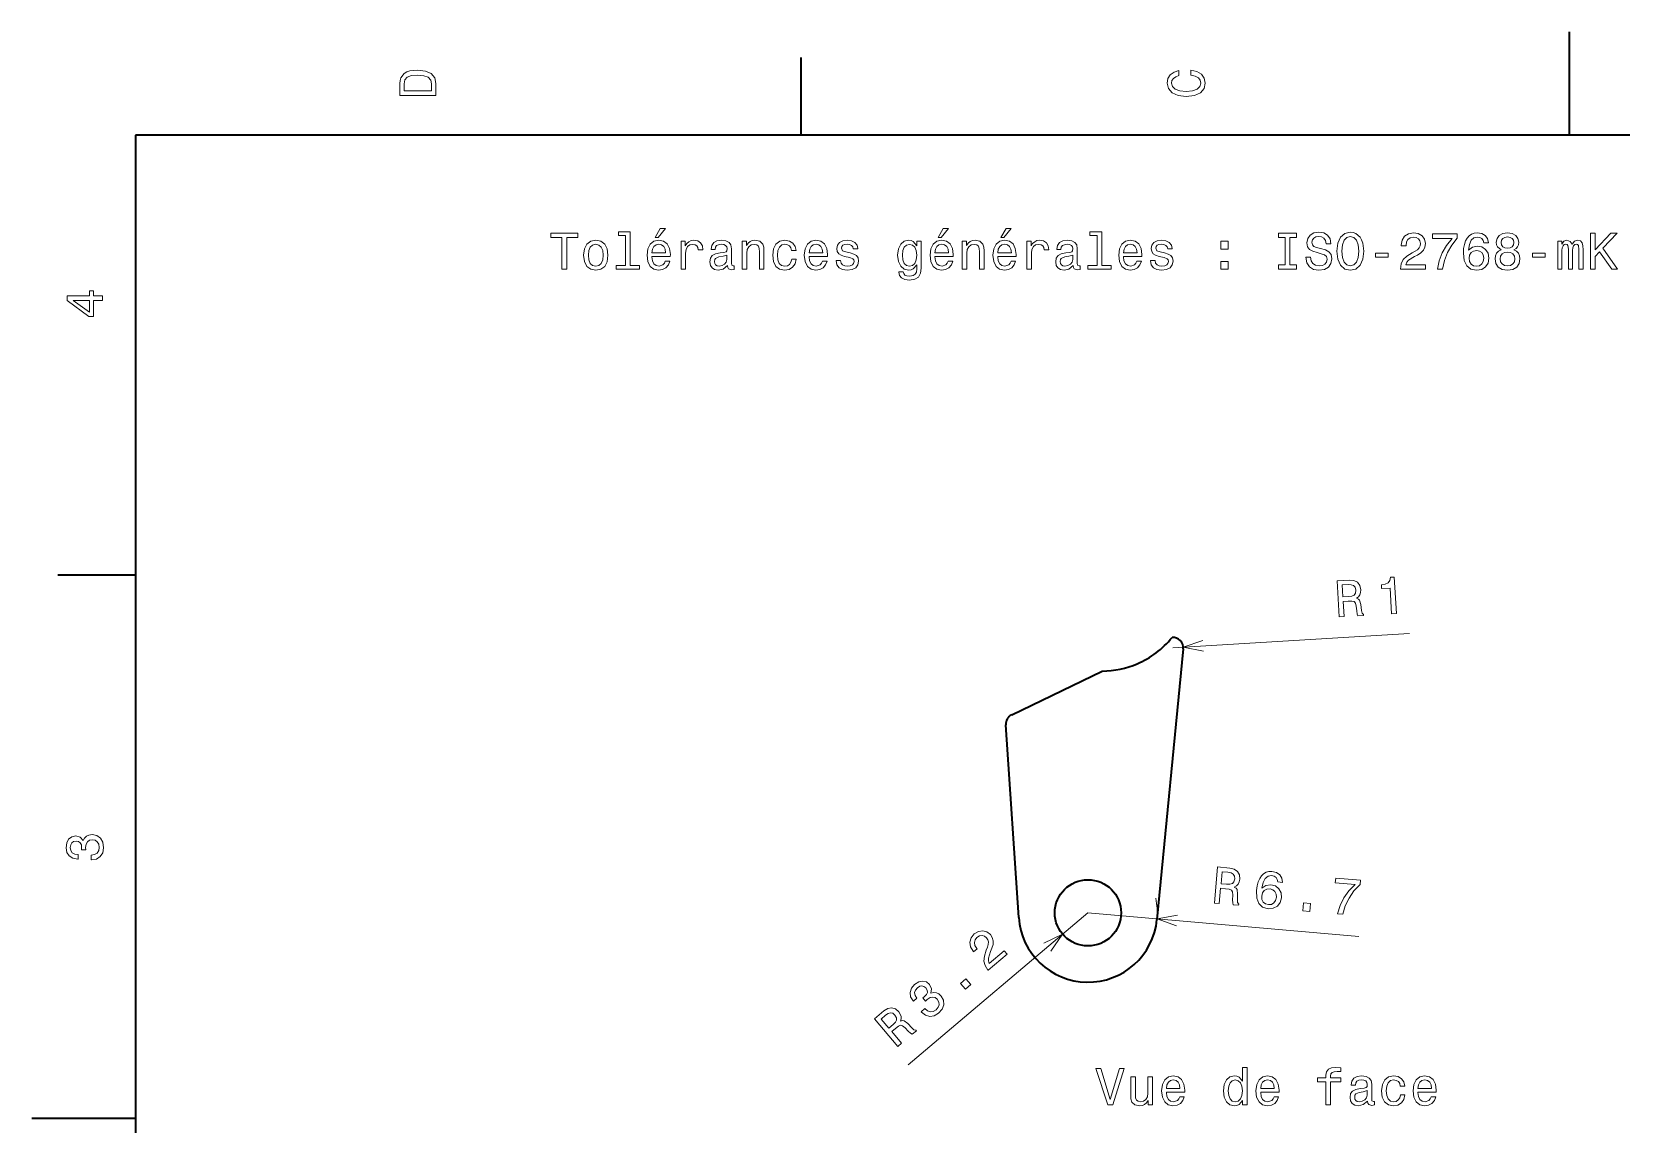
# Model space of a CAD drawing. Extents: x 0 to 297, y 0 to 210.
# Drawn here: x 0 to 153.5, y 104.4 to 210 of the extents above; entities that cross this region are included whole.
import ezdxf

# ---------------------------------------------------------------- set-up
doc = ezdxf.new("R2010")
doc.units = 0

msp = doc.modelspace()

# ---------------------------------------------------------------- linework, layer by layer
at = {"color": 7, "lineweight": 35, "ltscale": 0.25}
for p, q in [((148.5, 200), (148.5, 210)), ((10, 105), (0, 105))]:
    msp.add_line(p, q, dxfattribs=at)
at = {"color": 7, "lineweight": 35, "ltscale": 0.1875}
for p, q in [((74.300003, 200), (74.300003, 207.5)), ((10, 157.5), (2.5, 157.5))]:
    msp.add_line(p, q, dxfattribs=at)
at = {"color": 7, "lineweight": 35}
for p, q in [((287, 200), (10, 200)), ((10, 200), (10, 10)), ((111.198326, 150.379944), (108.663414, 124.222031))]:
    msp.add_line(p, q, dxfattribs=at)
at = {"color": 7, "lineweight": 13}
for p, q in [((110.202988, 150.476395), (133.051025, 151.869568)), ((101.994652, 124.868286), (84.629143, 110.180443)), ((101.994652, 124.868286), (128.140137, 122.595367))]:
    msp.add_line(p, q, dxfattribs=at)
at = {"color": 7, "lineweight": 35, "ltscale": 0.242971}
msp.add_line((94.630959, 143.995514), (103.383858, 148.219574), dxfattribs=at)
at = {"color": 7, "lineweight": 35, "ltscale": 0.466189}
msp.add_line((95.309525, 124.422134), (94.06778, 143.028305), dxfattribs=at)
at = {"color": 7, "lineweight": 13}
for points in [[(35.533215, 204.994965), (35.533215, 203.829971), (39.033215, 203.829971), (39.033215, 204.994965), (38.922264, 205.544678), (38.584366, 205.953171), (38.034657, 206.205338), (37.283215, 206.296112), (36.516644, 206.215424), (36.21405, 206.114563), (35.971977, 205.973343), (35.644165, 205.56485), (35.563473, 205.297562)], [(35.951801, 204.959656), (36.027451, 205.342941), (36.259438, 205.605194), (36.672985, 205.761536), (37.283215, 205.811966), (37.873272, 205.756485), (38.286816, 205.600143), (38.533936, 205.332855), (38.614628, 204.959656), (38.614628, 204.298996), (35.951801, 204.298996)], [(111.93206, 205.817017), (112.35569, 205.716141), (112.658287, 205.549713), (112.844887, 205.317734), (112.905403, 205.045395), (112.814629, 204.71759), (112.54229, 204.460388), (112.098488, 204.28891), (111.483215, 204.233429), (110.872986, 204.28891), (110.424141, 204.455338), (110.151802, 204.71254), (110.055984, 205.045395), (110.106415, 205.287476), (110.247627, 205.494247), (110.474571, 205.655624), (110.787247, 205.766571), (110.787247, 206.245682), (110.308144, 206.094391), (109.94503, 205.832138), (109.718086, 205.474075), (109.637398, 205.045395), (109.763474, 204.510818), (110.116501, 204.10231), (110.696472, 203.840057), (111.483215, 203.749283), (112.269958, 203.840057), (112.84993, 204.10231), (113.208, 204.510818), (113.329041, 205.045395), (113.233215, 205.51442), (112.965927, 205.892654), (112.527161, 206.159943), (111.93206, 206.301163)], [(51.201794, 187.052185), (51.665771, 187.052185), (51.665771, 190.128555), (52.72485, 190.128555), (52.72485, 190.552185), (50.137672, 190.552185), (50.137672, 190.128555), (51.201794, 190.128555)], [(57.344444, 190.300018), (57.344444, 187.425385), (56.431622, 187.425385), (56.431622, 187.052185), (58.69603, 187.052185), (58.69603, 187.425385), (57.78825, 187.425385), (57.78825, 190.673218), (56.648479, 190.673218), (56.648479, 190.300018)], [(60.193871, 190.128555), (60.491421, 190.128555), (61.192429, 190.985901), (60.698193, 190.985901)], [(87.518074, 190.128555), (87.815628, 190.128555), (88.516632, 190.985901), (88.0224, 190.985901)], [(93.590118, 190.128555), (93.887665, 190.128555), (94.588676, 190.985901), (94.094437, 190.985901)], [(102.884781, 190.300018), (102.884781, 187.425385), (101.971962, 187.425385), (101.971962, 187.052185), (104.236374, 187.052185), (104.236374, 187.425385), (103.32859, 187.425385), (103.32859, 190.673218), (102.18882, 190.673218), (102.18882, 190.300018)], [(121.030319, 187.475815), (120.384781, 187.475815), (120.384781, 187.052185), (122.139824, 187.052185), (122.139824, 187.475815), (121.494293, 187.475815), (121.494293, 190.128555), (122.139824, 190.128555), (122.139824, 190.552185), (120.384781, 190.552185), (120.384781, 190.128555), (121.030319, 190.128555)], [(123.501503, 188.207077), (123.042564, 188.207077), (123.143433, 187.672501), (123.395592, 187.279129), (123.78392, 187.042099), (124.308418, 186.95636), (124.827873, 187.037048), (125.216202, 187.258957), (125.463318, 187.606934), (125.554092, 188.065872), (125.478447, 188.479416), (125.266632, 188.746704), (124.923691, 188.923218), (124.46476, 189.054352), (124.071388, 189.150162), (123.814178, 189.261124), (123.667931, 189.422501), (123.622536, 189.674667), (123.667931, 189.901611), (123.799049, 190.073074), (124.000778, 190.189072), (124.27816, 190.229416), (124.560577, 190.178986), (124.782478, 190.042816), (124.928734, 189.815872), (124.999336, 189.50824), (125.458275, 189.50824), (125.458275, 189.518326), (125.377579, 189.992386), (125.140549, 190.345413), (124.767349, 190.567322), (124.263031, 190.64296), (123.809135, 190.567322), (123.456108, 190.355499), (123.229164, 190.027695), (123.148476, 189.604065), (123.214035, 189.225815), (123.405678, 188.968613), (123.708275, 188.797134), (124.121819, 188.666016), (124.530319, 188.550018), (124.837959, 188.439072), (125.024559, 188.277695), (125.090118, 188.015442), (125.029602, 187.748154), (124.87326, 187.546417), (124.63623, 187.420334), (124.32859, 187.37999), (123.985649, 187.435471), (123.723404, 187.596848), (123.556976, 187.8591)], [(126.038246, 188.802185), (126.129028, 188.015442), (126.391273, 187.435471), (126.799774, 187.077408), (127.334358, 186.95636), (127.863899, 187.077408), (128.277435, 187.435471), (128.534637, 188.015442), (128.630463, 188.802185), (128.534637, 189.583893), (128.423691, 189.901611), (128.277435, 190.163849), (127.863899, 190.521927), (127.611732, 190.612701), (127.334358, 190.64801), (126.794731, 190.521927), (126.38623, 190.1689), (126.129028, 189.588928)], [(132.175858, 187.052185), (134.581482, 187.052185), (134.581482, 187.485901), (132.680176, 187.485901), (132.786102, 187.722931), (132.967651, 187.919617), (133.527435, 188.277695), (133.824997, 188.428986), (134.157852, 188.645844), (134.394882, 188.89801), (134.531052, 189.195557), (134.581482, 189.533447), (134.495743, 189.957077), (134.258713, 190.289932), (133.895599, 190.501755), (133.426575, 190.577408), (132.942429, 190.491669), (132.57428, 190.254639), (132.33725, 189.876389), (132.256561, 189.377106), (132.256561, 189.306503), (132.715485, 189.306503), (132.715485, 189.346848), (132.760864, 189.689789), (132.897034, 189.941956), (133.113892, 190.103333), (133.401367, 190.158813), (133.693878, 190.108383), (133.910736, 189.9823), (134.051941, 189.785614), (134.102371, 189.538498), (134.067078, 189.306503), (133.971252, 189.109818), (133.809875, 188.938354), (133.587967, 188.787048), (133.290405, 188.625671), (132.796173, 188.312988), (132.448196, 187.980133), (132.241425, 187.576675), (132.175858, 187.067322)], [(135.741425, 187.052185), (136.250793, 187.052185), (136.417221, 187.884323), (136.709717, 188.66098), (137.12326, 189.382156), (137.662903, 190.057953), (137.662903, 190.476532), (135.262329, 190.476532), (135.262329, 190.017609), (137.178741, 190.017609), (136.623993, 189.336761), (136.205414, 188.625671), (135.912903, 187.869186)], [(140.688843, 189.6091), (140.593018, 190.017609), (140.371109, 190.32019), (140.028168, 190.511841), (139.584366, 190.577408), (139.286819, 190.542099), (139.029602, 190.446274), (138.802673, 190.289932), (138.611023, 190.068039), (138.459732, 189.790665), (138.348785, 189.452759), (138.278168, 189.054352), (138.257996, 188.605499), (138.338684, 187.889359), (138.585815, 187.369904), (138.984222, 187.057236), (139.5289, 186.951324), (140.018097, 187.042099), (140.391296, 187.279129), (140.633362, 187.652328), (140.719086, 188.126389), (140.633362, 188.605499), (140.401367, 188.973648), (140.043304, 189.205643), (139.599487, 189.286331), (139.120392, 189.185471), (138.762329, 188.89801), (138.837982, 189.452759), (138.999359, 189.851181), (139.246475, 190.088211), (139.589417, 190.1689), (139.841583, 190.128555), (140.033218, 190.022644), (140.159302, 189.84613), (140.224854, 189.6091)], [(141.88913, 188.938354), (141.631927, 188.797134), (141.455414, 188.600449), (141.344452, 188.353333), (141.309158, 188.055786), (141.389847, 187.606934), (141.621826, 187.258957), (142.000076, 187.037048), (142.514496, 186.951324), (143.023849, 187.037048), (143.4021, 187.258957), (143.634094, 187.606934), (143.719818, 188.055786), (143.679474, 188.353333), (143.573563, 188.600449), (143.391998, 188.797134), (143.139847, 188.938354), (143.341583, 189.059387), (143.482788, 189.225815), (143.568512, 189.427551), (143.598785, 189.674667), (143.518097, 190.03273), (143.306274, 190.32019), (142.963333, 190.50679), (142.514496, 190.577408), (142.060593, 190.50679), (141.717651, 190.32019), (141.500793, 190.03273), (141.42514, 189.674667), (141.450363, 189.427551), (141.536102, 189.225815)], [(150.528183, 187.052185), (150.992157, 187.052185), (150.992157, 188.297867), (151.405701, 188.741669), (152.58078, 187.052185), (153.14563, 187.052185), (151.733521, 189.079559), (153.10527, 190.552185), (152.48999, 190.552185), (150.992157, 188.933304), (150.992157, 190.552185), (150.528183, 190.552185)], [(53.294735, 188.403763), (53.375427, 187.788498), (53.607414, 187.33461), (53.975571, 187.052185), (54.469807, 186.95636), (54.959, 187.052185), (55.327156, 187.329559), (55.559143, 187.783447), (55.644878, 188.403763), (55.559143, 189.019043), (55.327156, 189.477982), (54.959, 189.755356), (54.469807, 189.856216), (53.975571, 189.755356), (53.607414, 189.472931), (53.375427, 189.019043)], [(53.748623, 188.408813), (53.794014, 188.862701), (53.935223, 189.190521), (54.16217, 189.392242), (54.469807, 189.462845), (54.7724, 189.392242), (54.999344, 189.195557), (55.140556, 188.862701), (55.190987, 188.408813), (55.140556, 187.949875), (54.999344, 187.61702), (54.7724, 187.415298), (54.469807, 187.349731), (54.16217, 187.415298), (53.935223, 187.61702), (53.794014, 187.949875)], [(59.88623, 188.277695), (61.661449, 188.277695), (61.666492, 188.484467), (61.5858, 189.064438), (61.363899, 189.498154), (61.010872, 189.760391), (60.541851, 189.856216), (60.08292, 189.755356), (59.729893, 189.472931), (59.502949, 189.014008), (59.422256, 188.408813), (59.497906, 187.788498), (59.72485, 187.33461), (60.07283, 187.052185), (60.526722, 186.95636), (60.920094, 187.021927), (61.242859, 187.19339), (61.479893, 187.465729), (61.616058, 187.828842), (61.177299, 187.828842), (61.086521, 187.627106), (60.955399, 187.475815), (60.582199, 187.354782), (60.294735, 187.410248), (60.077873, 187.586761), (59.936665, 187.874237), (59.88623, 188.262558)], [(59.88623, 188.650894), (59.941708, 188.998871), (60.077873, 189.256073), (60.284649, 189.412415), (60.556984, 189.467896), (60.824272, 189.412415), (61.031044, 189.256073), (61.157127, 188.998871), (61.202515, 188.650894)], [(62.700356, 187.052185), (63.144157, 187.052185), (63.144157, 188.600449), (63.189545, 188.973648), (63.325714, 189.240952), (63.547615, 189.402328), (63.845165, 189.457809), (64.06707, 189.422501), (64.233498, 189.32164), (64.334358, 189.150162), (64.369659, 188.918182), (64.818512, 188.918182), (64.757988, 189.326675), (64.591568, 189.619186), (64.314186, 189.7957), (63.935944, 189.856216), (63.678741, 189.815872), (63.456837, 189.715012), (63.260151, 189.543533), (63.103813, 189.311554), (63.103813, 189.760391), (62.700356, 189.760391)], [(67.178741, 187.405212), (67.178741, 187.390076), (67.203957, 187.218613), (67.279602, 187.09758), (67.597328, 187.001755), (67.844444, 187.042099), (67.844444, 187.38504), (67.738541, 187.369904), (67.597328, 187.435471), (67.572113, 187.637207), (67.572113, 189.039215), (67.511597, 189.397293), (67.335083, 189.649445), (67.027443, 189.800751), (66.593727, 189.856216), (66.170097, 189.7957), (65.857414, 189.624237), (65.660728, 189.356934), (65.595169, 189.003922), (65.595169, 188.973648), (65.993584, 188.973648), (66.028885, 189.185471), (66.139832, 189.336761), (66.321396, 189.427551), (66.578598, 189.462845), (66.825714, 189.437637), (67.002228, 189.361984), (67.108139, 189.230865), (67.14344, 189.049301), (67.12326, 188.837494), (67.042572, 188.731583), (66.840843, 188.681152), (66.462601, 188.640808), (66.028885, 188.550018), (65.721245, 188.388641), (65.539688, 188.136475), (65.484215, 187.763275), (65.534645, 187.43042), (65.690987, 187.183304), (65.943146, 187.026962), (66.29113, 186.971497), (66.760155, 187.077408)], [(68.605972, 187.052185), (69.049774, 187.052185), (69.049774, 188.615585), (69.095169, 188.973648), (69.241425, 189.235901), (69.468369, 189.397293), (69.770958, 189.457809), (70.013031, 189.407379), (70.16433, 189.27121), (70.239975, 189.044266), (70.265198, 188.741669), (70.265198, 187.052185), (70.709, 187.052185), (70.709, 188.832443), (70.688828, 189.190521), (70.598053, 189.488068), (70.300499, 189.760391), (69.836517, 189.856216), (69.579315, 189.820923), (69.362457, 189.725098), (69.175858, 189.563705), (69.029602, 189.346848), (69.029602, 189.760391), (68.605972, 189.760391)], [(73.366783, 188.862701), (73.805542, 188.862701), (73.714767, 189.266159), (73.49791, 189.583893), (73.160011, 189.780579), (72.721252, 189.856216), (72.237099, 189.755356), (71.868942, 189.472931), (71.636955, 189.014008), (71.556259, 188.398727), (71.631912, 187.788498), (71.858856, 187.33461), (72.216927, 187.052185), (72.706116, 186.95636), (73.139839, 187.032013), (73.477737, 187.24382), (73.709717, 187.576675), (73.810585, 188.020477), (73.386955, 188.020477), (73.31131, 187.738068), (73.170097, 187.526245), (72.968369, 187.395126), (72.721252, 187.354782), (72.413612, 187.420334), (72.191711, 187.62207), (72.055542, 187.949875), (72.010155, 188.413849), (72.055542, 188.867752), (72.196754, 189.195557), (72.423698, 189.397293), (72.721252, 189.467896), (72.983498, 189.422501), (73.180183, 189.306503), (73.31131, 189.114868)], [(75.066345, 188.277695), (76.841568, 188.277695), (76.846603, 188.484467), (76.765915, 189.064438), (76.544014, 189.498154), (76.190987, 189.760391), (75.72197, 189.856216), (75.263031, 189.755356), (74.910011, 189.472931), (74.68306, 189.014008), (74.602371, 188.408813), (74.678024, 187.788498), (74.904968, 187.33461), (75.252945, 187.052185), (75.706841, 186.95636), (76.100212, 187.021927), (76.422974, 187.19339), (76.660011, 187.465729), (76.796173, 187.828842), (76.357414, 187.828842), (76.266632, 187.627106), (76.135513, 187.475815), (75.762314, 187.354782), (75.474854, 187.410248), (75.257996, 187.586761), (75.116783, 187.874237), (75.066345, 188.262558)], [(75.066345, 188.650894), (75.121826, 188.998871), (75.257996, 189.256073), (75.464767, 189.412415), (75.737099, 189.467896), (76.004387, 189.412415), (76.211159, 189.256073), (76.337242, 188.998871), (76.382629, 188.650894)], [(79.040413, 188.630722), (78.61174, 188.731583), (78.294014, 188.84758), (78.18811, 189.08461), (78.218369, 189.251038), (78.324272, 189.37207), (78.495743, 189.447723), (78.742859, 189.477982), (78.979889, 189.447723), (79.166489, 189.356934), (79.287529, 189.220779), (79.337959, 189.039215), (79.771683, 189.039215), (79.771683, 189.049301), (79.69603, 189.377106), (79.489258, 189.634323), (79.166489, 189.7957), (78.742859, 189.856216), (78.314186, 189.7957), (78.001511, 189.629272), (77.804825, 189.382156), (77.744301, 189.069473), (77.789688, 188.766876), (77.930901, 188.555069), (78.162888, 188.403763), (78.500786, 188.297867), (78.995026, 188.176819), (79.297615, 188.050751), (79.378311, 187.949875), (79.408569, 187.798584), (79.363174, 187.611984), (79.242142, 187.470779), (79.045456, 187.37999), (78.783203, 187.349731), (78.505829, 187.37999), (78.3041, 187.485901), (78.167931, 187.657379), (78.112457, 187.894409), (77.683784, 187.894409), (77.754387, 187.490952), (77.961159, 187.198441), (78.288971, 187.021927), (78.742859, 186.95636), (79.216927, 187.021927), (79.564911, 187.198441), (79.776718, 187.480865), (79.852371, 187.849014), (79.796898, 188.166733), (79.640556, 188.383591), (79.383347, 188.524811)], [(85.894157, 187.173218), (85.894157, 189.760391), (85.47052, 189.760391), (85.47052, 189.32164), (85.122543, 189.720047), (84.910721, 189.820923), (84.673691, 189.856216), (84.245026, 189.755356), (83.91217, 189.472931), (83.695313, 189.019043), (83.619659, 188.408813), (83.695313, 187.793533), (83.91217, 187.339645), (84.245026, 187.052185), (84.673691, 186.95636), (84.915771, 186.991669), (85.1175, 187.082443), (85.47052, 187.465729), (85.47052, 187.082443), (85.430176, 186.779846), (85.319229, 186.562988), (85.107407, 186.436905), (84.789688, 186.391525), (84.512314, 186.421783), (84.315628, 186.497437), (84.199631, 186.628555), (84.16433, 186.805069), (83.735657, 186.805069), (83.735657, 186.784897), (83.801216, 186.462128), (84.002945, 186.220047), (84.325714, 186.063705), (84.764473, 186.00824), (85.288971, 186.083893), (85.636948, 186.2957), (85.833633, 186.663864)], [(84.078598, 188.408813), (84.123978, 188.857666), (84.260147, 189.190521), (84.47197, 189.387207), (84.754387, 189.457809), (85.051941, 189.387207), (85.273834, 189.190521), (85.410004, 188.857666), (85.460434, 188.408813), (85.410004, 187.949875), (85.273834, 187.62207), (85.051941, 187.420334), (84.754387, 187.354782), (84.47197, 187.420334), (84.260147, 187.62207), (84.123978, 187.954926)], [(87.210434, 188.277695), (88.985657, 188.277695), (88.990692, 188.484467), (88.910004, 189.064438), (88.688103, 189.498154), (88.335075, 189.760391), (87.866058, 189.856216), (87.40712, 189.755356), (87.054092, 189.472931), (86.827148, 189.014008), (86.74646, 188.408813), (86.822113, 187.788498), (87.049057, 187.33461), (87.397034, 187.052185), (87.850922, 186.95636), (88.244301, 187.021927), (88.567062, 187.19339), (88.804092, 187.465729), (88.940262, 187.828842), (88.501503, 187.828842), (88.410721, 187.627106), (88.279602, 187.475815), (87.906403, 187.354782), (87.618942, 187.410248), (87.402084, 187.586761), (87.260864, 187.874237), (87.210434, 188.262558)], [(87.210434, 188.650894), (87.265915, 188.998871), (87.402084, 189.256073), (87.608856, 189.412415), (87.881187, 189.467896), (88.148483, 189.412415), (88.355255, 189.256073), (88.481331, 188.998871), (88.526718, 188.650894)], [(89.858131, 187.052185), (90.301933, 187.052185), (90.301933, 188.615585), (90.347321, 188.973648), (90.493576, 189.235901), (90.72052, 189.397293), (91.023117, 189.457809), (91.26519, 189.407379), (91.416489, 189.27121), (91.492142, 189.044266), (91.517349, 188.741669), (91.517349, 187.052185), (91.961159, 187.052185), (91.961159, 188.832443), (91.940979, 189.190521), (91.850204, 189.488068), (91.552658, 189.760391), (91.088684, 189.856216), (90.831474, 189.820923), (90.614616, 189.725098), (90.428017, 189.563705), (90.281761, 189.346848), (90.281761, 189.760391), (89.858131, 189.760391)], [(93.282486, 188.277695), (95.057693, 188.277695), (95.062744, 188.484467), (94.982048, 189.064438), (94.760147, 189.498154), (94.40712, 189.760391), (93.938103, 189.856216), (93.479172, 189.755356), (93.126144, 189.472931), (92.8992, 189.014008), (92.818504, 188.408813), (92.89415, 187.788498), (93.121094, 187.33461), (93.469086, 187.052185), (93.922974, 186.95636), (94.316345, 187.021927), (94.639114, 187.19339), (94.876144, 187.465729), (95.012314, 187.828842), (94.573547, 187.828842), (94.482773, 187.627106), (94.351646, 187.475815), (93.978447, 187.354782), (93.690979, 187.410248), (93.474121, 187.586761), (93.332916, 187.874237), (93.282486, 188.262558)], [(93.282486, 188.650894), (93.337952, 188.998871), (93.474121, 189.256073), (93.680893, 189.412415), (93.953232, 189.467896), (94.22052, 189.412415), (94.427292, 189.256073), (94.553375, 188.998871), (94.598763, 188.650894)], [(96.096603, 187.052185), (96.540405, 187.052185), (96.540405, 188.600449), (96.5858, 188.973648), (96.721962, 189.240952), (96.943863, 189.402328), (97.241409, 189.457809), (97.463318, 189.422501), (97.629745, 189.32164), (97.730606, 189.150162), (97.765915, 188.918182), (98.214752, 188.918182), (98.154236, 189.326675), (97.987808, 189.619186), (97.710434, 189.7957), (97.332191, 189.856216), (97.074989, 189.815872), (96.853088, 189.715012), (96.656403, 189.543533), (96.500061, 189.311554), (96.500061, 189.760391), (96.096603, 189.760391)], [(100.574982, 187.405212), (100.574982, 187.390076), (100.600204, 187.218613), (100.67585, 187.09758), (100.993576, 187.001755), (101.240692, 187.042099), (101.240692, 187.38504), (101.134781, 187.369904), (100.993576, 187.435471), (100.968353, 187.637207), (100.968353, 189.039215), (100.907837, 189.397293), (100.731323, 189.649445), (100.423691, 189.800751), (99.989975, 189.856216), (99.566345, 189.7957), (99.253662, 189.624237), (99.056976, 189.356934), (98.991409, 189.003922), (98.991409, 188.973648), (99.389832, 188.973648), (99.425133, 189.185471), (99.536087, 189.336761), (99.717636, 189.427551), (99.974838, 189.462845), (100.221962, 189.437637), (100.398476, 189.361984), (100.504379, 189.230865), (100.539688, 189.049301), (100.519516, 188.837494), (100.43882, 188.731583), (100.237091, 188.681152), (99.858849, 188.640808), (99.425133, 188.550018), (99.117493, 188.388641), (98.935944, 188.136475), (98.880463, 187.763275), (98.930893, 187.43042), (99.087234, 187.183304), (99.339401, 187.026962), (99.687378, 186.971497), (100.156403, 187.077408)], [(105.426575, 188.277695), (107.201782, 188.277695), (107.206833, 188.484467), (107.126137, 189.064438), (106.904236, 189.498154), (106.551208, 189.760391), (106.082191, 189.856216), (105.62326, 189.755356), (105.270233, 189.472931), (105.043289, 189.014008), (104.962593, 188.408813), (105.038239, 187.788498), (105.265182, 187.33461), (105.613174, 187.052185), (106.067062, 186.95636), (106.460434, 187.021927), (106.783203, 187.19339), (107.020233, 187.465729), (107.156403, 187.828842), (106.717636, 187.828842), (106.626862, 187.627106), (106.495735, 187.475815), (106.122536, 187.354782), (105.835068, 187.410248), (105.61821, 187.586761), (105.477005, 187.874237), (105.426575, 188.262558)], [(105.426575, 188.650894), (105.48204, 188.998871), (105.61821, 189.256073), (105.824982, 189.412415), (106.097321, 189.467896), (106.364609, 189.412415), (106.571381, 189.256073), (106.697464, 188.998871), (106.742851, 188.650894)], [(109.400635, 188.630722), (108.971954, 188.731583), (108.654236, 188.84758), (108.548325, 189.08461), (108.578583, 189.251038), (108.684494, 189.37207), (108.855965, 189.447723), (109.103081, 189.477982), (109.340118, 189.447723), (109.526718, 189.356934), (109.647751, 189.220779), (109.698181, 189.039215), (110.131897, 189.039215), (110.131897, 189.049301), (110.056252, 189.377106), (109.84948, 189.634323), (109.526718, 189.7957), (109.103081, 189.856216), (108.674408, 189.7957), (108.361725, 189.629272), (108.165039, 189.382156), (108.104523, 189.069473), (108.149918, 188.766876), (108.291122, 188.555069), (108.523109, 188.403763), (108.861008, 188.297867), (109.35524, 188.176819), (109.657837, 188.050751), (109.738525, 187.949875), (109.768784, 187.798584), (109.723404, 187.611984), (109.602364, 187.470779), (109.405678, 187.37999), (109.143433, 187.349731), (108.866051, 187.37999), (108.664322, 187.485901), (108.528152, 187.657379), (108.472679, 187.894409), (108.044006, 187.894409), (108.114609, 187.490952), (108.321381, 187.198441), (108.649193, 187.021927), (109.103081, 186.95636), (109.577148, 187.021927), (109.925125, 187.198441), (110.136948, 187.480865), (110.212593, 187.849014), (110.15712, 188.166733), (110.000778, 188.383591), (109.743576, 188.524811)], [(114.842278, 189.008957), (115.538239, 189.008957), (115.538239, 189.760391), (114.842278, 189.760391)], [(126.5224, 188.802185), (126.577873, 189.412415), (126.744301, 189.861267), (127.001503, 190.133591), (127.334358, 190.229416), (127.662163, 190.133591), (127.919373, 189.856216), (128.0858, 189.407379), (128.146317, 188.802185), (128.0858, 188.191956), (127.919373, 187.743103), (127.662163, 187.470779), (127.334358, 187.37999), (127.001503, 187.470779), (126.744301, 187.743103), (126.577873, 188.186905)], [(140.229904, 188.121353), (140.174423, 187.803619), (140.033218, 187.561554), (139.806274, 187.400162), (139.523849, 187.349731), (139.226303, 187.400162), (138.999359, 187.556503), (138.853104, 187.798584), (138.807709, 188.116302), (138.858154, 188.428986), (138.999359, 188.666016), (139.231354, 188.817322), (139.544022, 188.872787), (139.81636, 188.817322), (140.033218, 188.671066), (140.174423, 188.434036)], [(141.904266, 189.634323), (141.944611, 189.856216), (142.065643, 190.027695), (142.257278, 190.133591), (142.514496, 190.17395), (142.766647, 190.133591), (142.958282, 190.027695), (143.07933, 189.856216), (143.124725, 189.634323), (143.07933, 189.407379), (142.958282, 189.230865), (142.766647, 189.114868), (142.514496, 189.079559), (142.257278, 189.119904), (142.065643, 189.230865), (141.944611, 189.407379)], [(147.366089, 187.052185), (147.774582, 187.052185), (147.774582, 188.862701), (147.799805, 189.13504), (147.875443, 189.331726), (147.99144, 189.447723), (148.142731, 189.493103), (148.263763, 189.452759), (148.344467, 189.351898), (148.384811, 189.18042), (148.399933, 188.953476), (148.399933, 187.052185), (148.783234, 187.052185), (148.783234, 188.862701), (148.808441, 189.12999), (148.884094, 189.326675), (149.005127, 189.447723), (149.156433, 189.493103), (149.277466, 189.452759), (149.358154, 189.351898), (149.408585, 188.953476), (149.408585, 187.052185), (149.817078, 187.052185), (149.817078, 188.923218), (149.79187, 189.311554), (149.711182, 189.6091), (149.549805, 189.790665), (149.287537, 189.856216), (148.979919, 189.755356), (148.742889, 189.462845), (148.556274, 189.750305), (148.243591, 189.856216), (147.956146, 189.755356), (147.75946, 189.472931), (147.75946, 189.760391), (147.366089, 189.760391)], [(67.128311, 188.000305), (67.067787, 187.738068), (66.906403, 187.536331), (66.66433, 187.405212), (66.366783, 187.359818), (66.17514, 187.38504), (66.038971, 187.465729), (65.953232, 187.606934), (65.928024, 187.803619), (65.948196, 187.980133), (66.028885, 188.106216), (66.351654, 188.247437), (66.760155, 188.307953), (67.128311, 188.428986)], [(100.524551, 188.000305), (100.464035, 187.738068), (100.302658, 187.536331), (100.060577, 187.405212), (99.763031, 187.359818), (99.571381, 187.38504), (99.435219, 187.465729), (99.349487, 187.606934), (99.324265, 187.803619), (99.344437, 187.980133), (99.425133, 188.106216), (99.747894, 188.247437), (100.156403, 188.307953), (100.524551, 188.428986)], [(114.842278, 187.052185), (115.538239, 187.052185), (115.538239, 187.803619), (114.842278, 187.803619)], [(129.760162, 188.207077), (130.980621, 188.207077), (130.980621, 188.605499), (129.760162, 188.605499)], [(141.793304, 188.065872), (141.838684, 188.33316), (141.984955, 188.534897), (142.211884, 188.666016), (142.514496, 188.711411), (142.812042, 188.666016), (143.038986, 188.534897), (143.185242, 188.33316), (143.235672, 188.065872), (143.185242, 187.778412), (143.038986, 187.561554), (142.812042, 187.420334), (142.514496, 187.374954), (142.211884, 187.420334), (141.984955, 187.561554), (141.838684, 187.778412)], [(144.940277, 188.207077), (146.160736, 188.207077), (146.160736, 188.605499), (144.940277, 188.605499)], [(6.833213, 184.02739), (6.833213, 184.481277), (5.965778, 184.481277), (5.965778, 184.98056), (5.56232, 184.98056), (5.56232, 184.481277), (3.408862, 184.481277), (3.408862, 184.022339), (5.521974, 182.489197), (5.965778, 182.489197), (5.965778, 184.02739)], [(5.56232, 182.912827), (3.993876, 184.02739), (5.56232, 184.02739)], [(126.263, 153.459381), (126.731155, 153.48793), (126.64122, 154.96286), (127.119438, 154.99202), (127.472733, 154.998398), (127.698517, 154.941437), (127.82946, 154.782684), (127.897903, 154.488754), (127.950699, 154.037231), (127.999016, 153.742081), (128.07016, 153.56958), (128.598724, 153.601807), (128.592896, 153.697449), (128.468521, 153.831345), (128.412277, 154.090637), (128.342667, 154.652283), (128.231613, 155.06488), (128.107849, 155.188705), (127.920807, 155.2733), (128.114487, 155.411423), (128.24469, 155.596207), (128.321793, 155.823212), (128.335724, 156.091858), (128.239471, 156.510406), (128.018784, 156.815262), (127.674881, 156.986298), (127.217842, 157.024109), (126.04998, 156.952896)], [(127.113052, 156.588242), (127.421959, 156.576767), (127.644249, 156.494324), (127.790909, 156.326416), (127.853088, 156.052322), (127.820557, 155.757294), (127.695389, 155.572815), (127.469353, 155.468079), (127.153755, 155.423584), (126.615128, 155.390732), (126.54422, 156.553558)], [(131.323486, 153.767944), (131.78157, 153.795883), (131.567017, 157.31456), (131.224716, 157.293686), (131.152832, 156.981094), (130.984192, 156.763657), (130.714691, 156.625961), (130.334579, 156.562363), (130.356369, 156.204956), (131.17186, 156.254684)], [(5.73379, 129.979111), (5.769093, 129.979111), (6.253242, 130.059799), (6.616354, 130.296829), (6.848343, 130.670029), (6.934078, 131.164276), (6.848343, 131.688766), (6.626441, 132.082138), (6.273415, 132.334305), (5.819525, 132.425079), (5.521974, 132.384735), (5.279899, 132.273788), (5.0933, 132.092224), (4.957133, 131.850143), (4.684798, 132.177963), (4.251081, 132.293961), (3.857709, 132.218307), (3.560158, 132.00145), (3.373559, 131.648422), (3.307997, 131.164276), (3.388689, 130.710388), (3.610591, 130.362396), (3.963617, 130.135452), (4.432637, 130.059799), (4.46794, 130.059799), (4.46794, 130.508652), (4.145173, 130.548996), (3.913184, 130.680115), (3.771974, 130.891937), (3.721542, 131.189484), (3.761888, 131.451736), (3.867795, 131.643372), (4.039265, 131.759369), (4.271254, 131.804764), (4.518372, 131.759369), (4.684798, 131.638336), (4.785663, 131.426514), (4.815922, 131.139053), (4.810879, 130.942368), (5.209294, 130.942368), (5.199208, 131.189484), (5.244596, 131.507217), (5.365634, 131.744247), (5.56232, 131.885452), (5.819525, 131.935883), (6.112032, 131.880417), (6.328891, 131.734161), (6.465058, 131.502167), (6.510447, 131.194534), (6.460014, 130.876801), (6.308718, 130.644821), (6.066643, 130.498566), (5.73379, 130.443085)], [(114.215797, 125.8134), (114.683052, 125.772781), (114.811035, 127.244896), (115.288338, 127.2034), (115.638725, 127.157753), (115.853683, 127.068192), (115.959846, 126.891907), (115.984322, 126.59111), (115.970131, 126.136742), (115.97451, 125.837685), (116.019516, 125.656593), (116.547058, 125.610733), (116.555359, 125.706192), (116.452034, 125.856918), (116.434547, 126.121681), (116.448303, 126.687454), (116.399139, 127.111893), (116.294937, 127.252571), (116.12236, 127.363754), (116.334251, 127.471893), (116.490219, 127.635513), (116.599876, 127.848717), (116.653168, 128.112381), (116.619522, 128.540543), (116.446068, 128.874542), (116.131058, 129.094284), (115.684555, 129.198914), (114.518921, 129.300247)], [(115.5168, 128.783203), (115.820656, 128.726425), (116.028404, 128.612183), (116.148773, 128.42453), (116.169968, 128.144272), (116.094391, 127.857231), (115.943451, 127.693169), (115.704468, 127.622826), (115.385757, 127.625221), (114.84816, 127.671959), (114.949051, 128.832565)], [(120.784348, 127.808929), (120.724258, 128.224197), (120.529404, 128.544876), (120.204346, 128.765503), (119.767891, 128.869247), (119.468399, 128.859848), (119.203857, 128.786667), (118.964233, 128.650558), (118.754089, 128.446091), (118.579338, 128.182861), (118.439537, 127.855843), (118.334694, 127.465042), (118.275726, 127.01963), (118.29409, 126.299194), (118.495293, 125.760292), (118.865128, 125.414276), (119.398575, 125.261597), (119.893799, 125.309669), (120.286118, 125.513489), (120.559608, 125.864319), (120.686081, 126.32917), (120.642159, 126.813904), (120.442924, 127.200768), (120.106293, 127.462898), (119.671143, 127.581726), (119.185104, 127.522728), (118.803482, 127.267357), (118.926895, 127.813477), (119.122177, 128.196411), (119.388893, 128.411163), (119.737534, 128.461838), (119.985252, 128.399811), (120.167007, 128.27771), (120.277328, 128.090942), (120.322113, 127.849113)], [(126.102661, 124.780029), (126.610115, 124.735916), (126.847992, 125.550507), (127.206657, 126.298912), (127.681107, 126.981567), (128.277237, 127.608086), (128.313492, 128.025101), (125.921936, 128.233017), (125.882187, 127.775803), (127.791412, 127.609825), (127.179779, 126.979591), (126.701172, 126.307419), (126.344254, 125.579117)], [(120.198288, 126.366516), (120.115501, 126.054794), (119.953857, 125.825859), (119.713791, 125.684738), (119.428055, 125.658951), (119.135994, 125.734962), (118.923447, 125.91037), (118.798706, 126.164207), (118.781006, 126.484665), (118.858322, 126.791801), (119.019531, 127.015717), (119.263756, 127.146347), (119.580063, 127.174538), (119.846573, 127.09568), (120.04995, 126.931198), (120.170097, 126.682823)], [(122.732376, 125.073021), (123.425728, 125.012749), (123.490814, 125.761368), (122.797462, 125.82164)], [(92.343658, 119.324883), (94.180397, 120.878403), (93.900307, 121.209549), (92.448631, 119.98172), (92.376419, 120.231087), (92.388031, 120.498505), (92.584206, 121.133408), (92.713684, 121.441086), (92.827782, 121.821609), (92.845917, 122.167213), (92.757729, 122.48233), (92.578026, 122.772888), (92.238991, 123.04097), (91.843056, 123.142044), (91.429031, 123.069275), (91.022072, 122.824142), (90.707779, 122.446022), (90.579758, 122.027298), (90.643044, 121.585434), (90.903862, 121.152115), (90.949463, 121.098206), (91.299866, 121.394577), (91.273811, 121.425385), (91.086998, 121.716537), (91.028122, 121.997002), (91.089478, 122.260262), (91.273132, 122.488258), (91.529037, 122.638649), (91.776031, 122.682434), (92.010872, 122.623451), (92.208961, 122.467339), (92.331818, 122.267418), (92.385681, 122.055359), (92.373192, 121.820221), (92.301468, 121.561401), (92.178505, 121.246033), (92.003075, 120.688118), (91.952332, 120.209259), (92.055008, 119.767685), (92.333893, 119.336433)], [(85.897827, 115.312904), (85.920624, 115.28595), (86.294891, 114.968399), (86.710365, 114.844231), (87.145119, 114.908112), (87.577843, 115.161819), (87.922943, 115.565994), (88.079987, 115.989456), (88.044533, 116.421837), (87.820732, 116.827019), (87.597771, 117.028145), (87.356728, 117.141327), (87.097603, 117.16655), (86.824844, 117.114189), (86.899261, 117.533813), (86.707733, 117.939873), (86.395943, 118.191368), (86.038208, 118.278503), (85.648163, 118.193001), (85.236168, 117.930397), (84.941727, 117.575668), (84.819336, 117.181519), (84.874039, 116.765427), (85.119171, 116.358467), (85.141968, 116.331512), (85.484665, 116.621368), (85.307037, 116.89386), (85.257332, 117.15567), (85.327866, 117.400276), (85.522484, 117.630936), (85.748772, 117.769485), (85.963486, 117.812386), (86.162781, 117.756371), (86.347252, 117.608551), (86.472183, 117.390564), (86.487244, 117.185333), (86.390656, 116.971527), (86.190712, 116.762787), (86.037285, 116.639618), (86.294579, 116.335419), (86.476746, 116.502708), (86.748642, 116.673233), (87.007782, 116.733894), (87.242615, 116.674911), (87.44722, 116.511101), (87.593765, 116.251938), (87.622139, 115.99192), (87.532951, 115.738136), (87.327377, 115.504814), (87.052216, 115.338135), (86.77739, 115.303841), (86.509392, 115.394218), (86.252083, 115.612534)], [(90.164993, 117.482155), (90.696381, 117.931595), (90.211105, 118.505341), (89.679726, 118.055893)], [(83.637909, 111.96151), (83.996017, 112.264397), (83.041763, 113.392624), (83.407562, 113.702019), (83.686874, 113.918449), (83.901901, 114.007843), (84.101791, 113.958939), (84.332451, 113.76432), (84.644821, 113.434052), (84.860077, 113.22641), (85.020279, 113.130722), (85.424591, 113.472687), (85.362709, 113.545853), (85.182953, 113.578758), (84.982788, 113.752937), (84.591064, 114.161407), (84.255295, 114.425636), (84.082047, 114.450844), (83.881546, 114.406761), (83.954147, 114.633301), (83.947975, 114.859261), (83.873985, 115.087311), (83.724472, 115.310928), (83.396988, 115.588783), (83.037788, 115.701096), (82.659889, 115.632469), (82.270996, 115.389412), (81.377655, 114.63382)], [(82.447708, 114.977432), (82.702141, 115.153), (82.929596, 115.219879), (83.147552, 115.173042), (83.361328, 114.99057), (83.511726, 114.734673), (83.521744, 114.511963), (83.403244, 114.292839), (83.176941, 114.068405), (82.764923, 113.719925), (82.012596, 114.609406)], [(105.029808, 109.816704), (104.15229, 106.836159), (103.24955, 109.816704), (102.770447, 109.816704), (103.900131, 106.311661), (104.404449, 106.311661), (105.508919, 109.816704)], [(108.232262, 109.019875), (107.788452, 109.019875), (107.788452, 107.456474), (107.738022, 107.093361), (107.591766, 106.831116), (107.364822, 106.669731), (107.067276, 106.619301), (106.830246, 106.659645), (106.678947, 106.780678), (106.593208, 106.98745), (106.573036, 107.279961), (106.573036, 109.019875), (106.129234, 109.019875), (106.129234, 107.239616), (106.144363, 106.881546), (106.240189, 106.583992), (106.532692, 106.311661), (107.001709, 106.215843), (107.253876, 106.251144), (107.470734, 106.341919), (107.657333, 106.49826), (107.808632, 106.725204), (107.808632, 106.311661), (108.232262, 106.311661)], [(109.568718, 107.537163), (111.343933, 107.537163), (111.348976, 107.743935), (111.26828, 108.323906), (111.046379, 108.757629), (110.693359, 109.019875), (110.224335, 109.115692), (109.765404, 109.014832), (109.412376, 108.732407), (109.185432, 108.273476), (109.104736, 107.668289), (109.180389, 107.047974), (109.407333, 106.594078), (109.755318, 106.311661), (110.209206, 106.215843), (110.602577, 106.281403), (110.925346, 106.452873), (111.162376, 106.725204), (111.298546, 107.088318), (110.859779, 107.088318), (110.769005, 106.886589), (110.637878, 106.735291), (110.264679, 106.614258), (109.977219, 106.669731), (109.760361, 106.846245), (109.619148, 107.133705), (109.568718, 107.522034)], [(116.916702, 106.730247), (116.916702, 106.311661), (117.360504, 106.311661), (117.360504, 109.932701), (116.921738, 109.932701), (116.921738, 108.606331), (116.583847, 108.989616), (116.377075, 109.080391), (116.140045, 109.115692), (115.711365, 109.014832), (115.378517, 108.732407), (115.161652, 108.278519), (115.086006, 107.668289), (115.161652, 107.05806), (115.378517, 106.599121), (115.711365, 106.311661), (116.140045, 106.215843), (116.377075, 106.251144), (116.58889, 106.341919)], [(118.676788, 107.537163), (120.452003, 107.537163), (120.457047, 107.743935), (120.37635, 108.323906), (120.154449, 108.757629), (119.801422, 109.019875), (119.332405, 109.115692), (118.873474, 109.014832), (118.520447, 108.732407), (118.293503, 108.273476), (118.212807, 107.668289), (118.28846, 107.047974), (118.515404, 106.594078), (118.863388, 106.311661), (119.317276, 106.215843), (119.710648, 106.281403), (120.033417, 106.452873), (120.270447, 106.725204), (120.406616, 107.088318), (119.96785, 107.088318), (119.877075, 106.886589), (119.745949, 106.735291), (119.372749, 106.614258), (119.085289, 106.669731), (118.868423, 106.846245), (118.727219, 107.133705), (118.676788, 107.522034)], [(124.975777, 108.550858), (124.975777, 106.311661), (125.419586, 106.311661), (125.419586, 108.550858), (126.428223, 108.550858), (126.428223, 108.929092), (125.419586, 108.929092), (125.419586, 109.09552), (125.45488, 109.297249), (125.570877, 109.433418), (125.767563, 109.514107), (126.049988, 109.544373), (126.428223, 109.5242), (126.428223, 109.907486), (125.94912, 109.932701), (125.515404, 109.887306), (125.212807, 109.751144), (125.03125, 109.514107), (124.975777, 109.176216), (124.975777, 108.929092), (124.163818, 108.929092), (124.163818, 108.550858)], [(129.00531, 106.664688), (129.00531, 106.649559), (129.030533, 106.478088), (129.106186, 106.357048), (129.423904, 106.26123), (129.671021, 106.301575), (129.671021, 106.644516), (129.565109, 106.629387), (129.423904, 106.694946), (129.398682, 106.896675), (129.398682, 108.298691), (129.338165, 108.656761), (129.161652, 108.90892), (128.854019, 109.060219), (128.420303, 109.115692), (127.996674, 109.055176), (127.68399, 108.883705), (127.487305, 108.616417), (127.421738, 108.26339), (127.421738, 108.233131), (127.82016, 108.233131), (127.855461, 108.444946), (127.966408, 108.596245), (128.147964, 108.687019), (128.405167, 108.722321), (128.652283, 108.697105), (128.828796, 108.62146), (128.934708, 108.490334), (128.970016, 108.308777), (128.949844, 108.096962), (128.869141, 107.991058), (128.667419, 107.94062), (128.289185, 107.900276), (127.855461, 107.809502), (127.547821, 107.648117), (127.366264, 107.395958), (127.310791, 107.022758), (127.361221, 106.689903), (127.517563, 106.442787), (127.769722, 106.286446), (128.117706, 106.230972), (128.586731, 106.336876)], [(132.157333, 108.122177), (132.5961, 108.122177), (132.50531, 108.525635), (132.288452, 108.843361), (131.950562, 109.040047), (131.511795, 109.115692), (131.027649, 109.014832), (130.659485, 108.732407), (130.427505, 108.273476), (130.346817, 107.658203), (130.422455, 107.047974), (130.649414, 106.594078), (131.007477, 106.311661), (131.496674, 106.215843), (131.930389, 106.291489), (132.26828, 106.503304), (132.500275, 106.836159), (132.601135, 107.279961), (132.177505, 107.279961), (132.101852, 106.997543), (131.960648, 106.785721), (131.758911, 106.654602), (131.511795, 106.614258), (131.204163, 106.679817), (130.982254, 106.881546), (130.8461, 107.209358), (130.800705, 107.673332), (130.8461, 108.12722), (130.987305, 108.455032), (131.214249, 108.656761), (131.511795, 108.727364), (131.774048, 108.681976), (131.970734, 108.565987), (132.101852, 108.374344)], [(133.856903, 107.537163), (135.632111, 107.537163), (135.637161, 107.743935), (135.556458, 108.323906), (135.334564, 108.757629), (134.981537, 109.019875), (134.512512, 109.115692), (134.053589, 109.014832), (133.700562, 108.732407), (133.473618, 108.273476), (133.392914, 107.668289), (133.468567, 107.047974), (133.695511, 106.594078), (134.043503, 106.311661), (134.497391, 106.215843), (134.890762, 106.281403), (135.213531, 106.452873), (135.450562, 106.725204), (135.586731, 107.088318), (135.147964, 107.088318), (135.05719, 106.886589), (134.926056, 106.735291), (134.552856, 106.614258), (134.265396, 106.669731), (134.048538, 106.846245), (133.907333, 107.133705), (133.856903, 107.522034)], [(109.568718, 107.910362), (109.624191, 108.258347), (109.760361, 108.515549), (109.967133, 108.67189), (110.239464, 108.727364), (110.50676, 108.67189), (110.713531, 108.515549), (110.839607, 108.258347), (110.884995, 107.910362)], [(116.215691, 108.717278), (116.508194, 108.646675), (116.730103, 108.449989), (116.861221, 108.122177), (116.911652, 107.668289), (116.861221, 107.209358), (116.730103, 106.881546), (116.508194, 106.679817), (116.215691, 106.614258), (115.938309, 106.679817), (115.726494, 106.881546), (115.585289, 107.214401), (115.539894, 107.668289), (115.585289, 108.117134), (115.726494, 108.444946), (115.938309, 108.646675)], [(118.676788, 107.910362), (118.732262, 108.258347), (118.868423, 108.515549), (119.075195, 108.67189), (119.347534, 108.727364), (119.614822, 108.67189), (119.821594, 108.515549), (119.947678, 108.258347), (119.993065, 107.910362)], [(128.95488, 107.259789), (128.894363, 106.997543), (128.732986, 106.795807), (128.490906, 106.664688), (128.193359, 106.619301), (128.001709, 106.644516), (127.865547, 106.725204), (127.779816, 106.866417), (127.754593, 107.063103), (127.774765, 107.239616), (127.855461, 107.365692), (128.178223, 107.506905), (128.586731, 107.567421), (128.95488, 107.688461)], [(133.856903, 107.910362), (133.912369, 108.258347), (134.048538, 108.515549), (134.25531, 108.67189), (134.527649, 108.727364), (134.794937, 108.67189), (135.001709, 108.515549), (135.127792, 108.258347), (135.173187, 107.910362)]]:
    msp.add_lwpolyline(points, close=True, dxfattribs=at)
for points in [[(113.0979, 151.171509), (111.201134, 150.537262), (113.160912, 150.138153)], [(110.638901, 124.636398), (108.669479, 124.288017), (110.54924, 123.605011)], [(98.410675, 121.158974), (99.551399, 122.801765), (97.742111, 121.949425)]]:
    msp.add_lwpolyline(points, dxfattribs=at)
at = {"color": 7, "lineweight": 35}
msp.add_circle((101.994652, 124.868286), 3.2, dxfattribs=at)
for centre, radius, start, end in [((110.202988, 150.476395), 1, 354.464858, 94.457739), ((103.258667, 157.118439), 8.899256, 270.806001, 293.160711), ((95.065559, 143.094894), 1, 115.75974, 183.818166), ((101.994652, 124.868286), 6.7, 183.818166, 354.464858)]:
    msp.add_arc(centre, radius, start, end, dxfattribs=at)
at = {"color": 7, "lineweight": 13}
msp.add_arc((101.994652, 124.868286), 6.7, 355.031566, 12.13477, dxfattribs=at)
at = {"color": 7, "lineweight": 35}
msp.add_ellipse((102.255501, 159.401367), major_axis=(4.522621, -10.456192), ratio=0.876728, start_param=6.2810662451, end_param=6.7035180591, dxfattribs=at)

doc.saveas('drawing.dxf')
